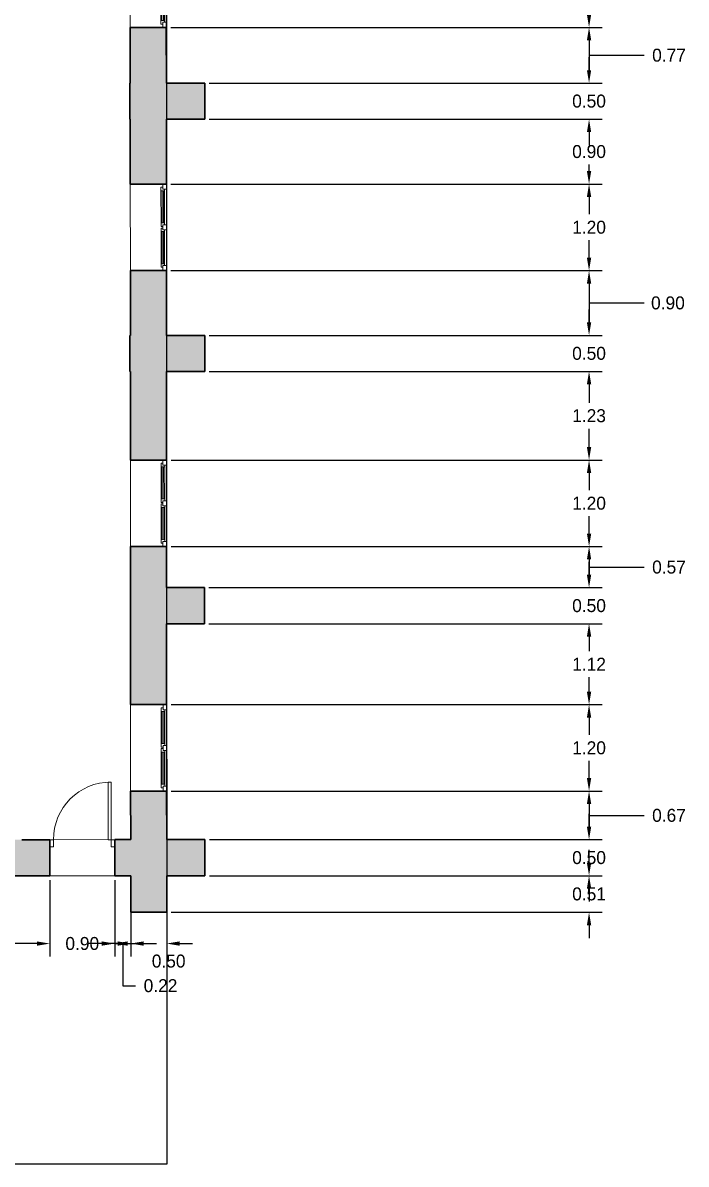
# Model space of a CAD drawing. Header units: metres. Extents: x -73.3 to -50.6, y 0.4 to 33.7.
# Drawn here: x -59.8 to -50.59, y 1.09 to 16.92 of the extents above; entities that cross this region are included whole.
import ezdxf

# ---------------------------------------------------------------- set-up
doc = ezdxf.new("R2010")
doc.units = ezdxf.units.M
doc.header["$MEASUREMENT"] = 0
doc.layers.add('ACOTACION', color=160, linetype='Continuous', lineweight=0)
doc.layers.add('Structural - Bearing_Pen_No__27', color=7, linetype='Continuous', lineweight=35)
for name, color, linetype in [('ARCHICAD Doors', 7, 'Continuous'), ('ARCHICAD Windows', 7, 'Continuous'), ('Structural - Bearing', 7, 'Continuous')]:
    doc.layers.add(name, color=color, linetype=linetype)
for name, color, linetype, lineweight, true_color in [('ARCHICAD Doors_Pen_No__3', 7, 'Continuous', 18, 0xff6600), ('ARCHICAD Windows_Pen_No__3', 7, 'Continuous', 18, 0xff6600), ('Structural - Bearing_Pen_No__160', 7, 'Continuous', 20, 0xb4a35c), ('Structural - Bearing_Pen_No__63', 7, 'Continuous', 18, 0xff9955)]:
    doc.layers.add(name, color=color, linetype=linetype, lineweight=lineweight, true_color=true_color)
doc.dimstyles.get("Standard").update_dxf_attribs({"dimtxt": 0.18, "dimasz": 0.18, "dimexe": 0.18, "dimexo": 0.0625, "dimgap": 0.09, "dimtad": 0, "dimtih": 1, "dimtoh": 1, "dimzin": 0, "dimdsep": 46, "dimtxsty": 'Standard', "dimcen": 0.09, "dimadec": 0, "dimazin": 0, "dimtfac": 1, "dimtofl": 0, "dimtmove": 0, "dimatfit": 3, "dimfxl": 1, "dimtolj": 1, "dimtzin": 0, "dimarcsym": 0})

# ---------------------------------------------------------------- blocks, each defined once
blk = doc.blocks.new('IFC Window - Double Panel - Vertical')
at = {"layer": 'ARCHICAD Windows_Pen_No__3', "color": 30, "linetype": 'Continuous', "lineweight": 18, "true_color": 0xff6600}
for p, q in [((-0.6, 0), (-0.53, 0)), ((-0.6, -0.05), (-0.6, 0)), ((-0.53, 0), (-0.53, -0.05)), ((-0.035, 0), (0.035, 0)), ((-0.035, -0.05), (-0.035, 0)), ((0.035, 0), (0.035, -0.05)), ((0.6, 0), (0.53, 0)), ((0.53, 0), (0.53, -0.05)), ((0.6, -0.05), (0.6, 0)), ((-0.53, -0.05), (-0.6, -0.05)), ((-0.53, -0.05), (-0.555, -0.05)), ((-0.555, -0.05), (-0.555, -0.075)), ((-0.555, -0.075), (-0.505, -0.075)), ((-0.505, -0.025), (-0.53, -0.025)), ((-0.53, -0.025), (-0.53, -0.05)), ((-0.505, -0.025), (-0.06, -0.025)), ((-0.505, -0.075), (-0.505, -0.025)), ((-0.505, -0.04), (-0.06, -0.04)), ((-0.505, -0.06), (-0.06, -0.06)), ((-0.505, -0.075), (-0.06, -0.075)), ((-0.06, -0.075), (-0.06, -0.025)), ((-0.06, -0.025), (-0.035, -0.025)), ((-0.01, -0.075), (-0.06, -0.075)), ((-0.035, -0.025), (-0.035, -0.05)), ((0.035, -0.05), (-0.035, -0.05)), ((-0.035, -0.05), (-0.01, -0.05)), ((-0.01, -0.05), (-0.01, -0.075)), ((0.035, -0.05), (0.01, -0.05)), ((0.01, -0.05), (0.01, -0.075)), ((0.01, -0.075), (0.06, -0.075)), ((0.06, -0.025), (0.035, -0.025)), ((0.035, -0.025), (0.035, -0.05)), ((0.06, -0.025), (0.505, -0.025)), ((0.06, -0.075), (0.06, -0.025)), ((0.06, -0.04), (0.505, -0.04)), ((0.06, -0.06), (0.505, -0.06)), ((0.06, -0.075), (0.505, -0.075)), ((0.505, -0.075), (0.505, -0.025)), ((0.505, -0.025), (0.53, -0.025)), ((0.555, -0.075), (0.505, -0.075)), ((0.53, -0.025), (0.53, -0.05)), ((0.53, -0.05), (0.6, -0.05)), ((0.53, -0.05), (0.555, -0.05)), ((0.555, -0.05), (0.555, -0.075))]:
    blk.add_line(p, q, dxfattribs=at)
blk = doc.blocks.new('Wall_9', base_point=(-57.815, 23.591))
at = {"layer": 'Structural - Bearing_Pen_No__160', "linetype": 'Continuous', "lineweight": 0, "true_color": 0x5a512e}
for points in [[(-57.812, 16.861), (-58.312, 16.861), (-58.311, 16.087), (-57.811, 16.087)], [(-57.811, 15.587), (-58.311, 15.587), (-58.311, 14.687), (-57.811, 14.687)], [(-57.81, 13.487), (-58.31, 13.487), (-58.31, 12.587), (-57.81, 12.587)], [(-57.809, 12.087), (-58.309, 12.087), (-58.309, 10.857), (-57.809, 10.858)], [(-57.808, 9.658), (-58.308, 9.657), (-58.307, 7.464), (-57.807, 7.464)], [(-57.807, 6.264), (-58.307, 6.264), (-58.306, 5.591), (-57.806, 5.591)], [(-57.806, 5.091), (-58.306, 5.091), (-58.306, 4.583), (-57.806, 4.583)]]:
    blk.add_hatch(color=59, dxfattribs=at).paths.add_polyline_path(points)
at = {"layer": 'Structural - Bearing_Pen_No__27', "color": 7, "linetype": 'Continuous', "lineweight": 35}
for p, q in [((-58.312, 16.861), (-57.812, 16.861)), ((-58.311, 14.687), (-57.811, 14.687)), ((-58.31, 13.487), (-57.81, 13.487)), ((-58.309, 10.857), (-57.809, 10.858)), ((-58.308, 9.657), (-57.808, 9.658)), ((-58.307, 7.464), (-57.807, 7.464)), ((-58.307, 6.264), (-57.807, 6.264))]:
    blk.add_line(p, q, dxfattribs=at)
at = {"layer": 'Structural - Bearing_Pen_No__27', "color": 7, "linetype": 'Continuous', "lineweight": 35, "flags": 128}
for points in [[(-58.312, 16.861), (-58.311, 16.087)], [(-57.811, 16.087), (-57.812, 16.861)], [(-58.311, 15.587), (-58.311, 14.687)], [(-57.811, 14.687), (-57.811, 15.587)], [(-58.31, 13.487), (-58.31, 12.587)], [(-57.81, 12.587), (-57.81, 13.487)], [(-58.309, 12.087), (-58.309, 10.857)], [(-57.809, 10.858), (-57.809, 12.087)], [(-58.308, 9.657), (-58.307, 7.464)], [(-57.808, 9.087), (-57.808, 9.658)], [(-57.807, 7.464), (-57.808, 8.587)], [(-58.307, 6.264), (-58.306, 5.591)], [(-57.806, 5.591), (-57.807, 6.264)], [(-58.306, 5.091), (-58.306, 4.583)], [(-57.806, 4.583), (-57.806, 5.091)], [(-58.306, 4.583), (-57.806, 4.583)]]:
    blk.add_lwpolyline(points, dxfattribs=at)
at = {"layer": 'Structural - Bearing_Pen_No__63', "color": 21, "linetype": 'Continuous', "lineweight": 18, "true_color": 0xff9955}
for p, q in [((-58.312, 18.061), (-58.312, 16.861)), ((-57.812, 16.861), (-57.812, 18.061)), ((-58.311, 14.687), (-58.31, 13.487)), ((-57.81, 13.487), (-57.811, 14.687)), ((-58.309, 10.857), (-58.308, 9.657)), ((-57.808, 9.658), (-57.809, 10.858)), ((-58.307, 7.464), (-58.307, 6.264)), ((-57.807, 6.264), (-57.807, 7.464))]:
    blk.add_line(p, q, dxfattribs=at)
at = {"layer": 'ARCHICAD Windows', "color": 21, "linetype": 'Continuous', "lineweight": 18, "true_color": 0xff9955, "rotation": 270.0276724350474}
for p in [(-57.812, 17.461), (-57.808, 10.258)]:
    blk.add_blockref('IFC Window - Double Panel - Vertical', p, dxfattribs=at)
at = {"layer": 'ARCHICAD Windows', "color": 21, "linetype": 'Continuous', "lineweight": 18, "true_color": 0xff9955, "xscale": -1, "rotation": 270.0276724350474}
for p in [(-57.81, 14.087), (-57.807, 6.864)]:
    blk.add_blockref('IFC Window - Double Panel - Vertical', p, dxfattribs=at)
blk = doc.blocks.new('IFC Door - Single Swing')
at = {"layer": 'ARCHICAD Doors_Pen_No__3', "color": 30, "linetype": 'Continuous', "lineweight": 18, "true_color": 0xff6600}
for p, q in [((0.4, 0.8), (0.36, 0.8)), ((0.36, 0.8), (0.36, 0)), ((0.4, 0), (0.4, 0.8)), ((-0.45, 0), (-0.4, 0)), ((-0.4, -0.1), (-0.4, 0)), ((0.36, 0), (0.4, 0)), ((0.45, 0), (0.4, 0)), ((0.4, -0.1), (0.4, 0)), ((-0.45, -0.1), (-0.4, -0.1)), ((0.45, -0.1), (0.4, -0.1))]:
    blk.add_line(p, q, dxfattribs=at)
blk.add_arc((0.4, 0), 0.8, 90, 180, dxfattribs=at)
blk = doc.blocks.new('Wall_10', base_point=(-57.276, 5.091))
at = {"layer": 'Structural - Bearing_Pen_No__160', "linetype": 'Continuous', "lineweight": 0, "true_color": 0x5a512e}
for points in [[(-65.806, 5.087), (-65.806, 5.587), (-66.307, 5.587), (-66.306, 5.087)], [(-59.428, 5.09), (-59.428, 5.59), (-65.306, 5.587), (-65.306, 5.087)], [(-57.276, 5.091), (-57.277, 5.591), (-58.528, 5.591), (-58.528, 5.091)]]:
    blk.add_hatch(color=59, dxfattribs=at).paths.add_polyline_path(points)
at = {"layer": 'Structural - Bearing_Pen_No__27', "color": 7, "linetype": 'Continuous', "lineweight": 35}
for p, q in [((-59.428, 5.59), (-59.428, 5.09)), ((-58.528, 5.591), (-58.528, 5.091))]:
    blk.add_line(p, q, dxfattribs=at)
at = {"layer": 'Structural - Bearing_Pen_No__27', "color": 7, "linetype": 'Continuous', "lineweight": 35, "flags": 128}
for points in [[(-65.806, 5.587), (-66.307, 5.587)], [(-66.307, 5.587), (-66.306, 5.087)], [(-60.319, 5.59), (-65.306, 5.587)], [(-59.428, 5.59), (-59.819, 5.59)], [(-58.306, 5.591), (-58.528, 5.591)], [(-57.277, 5.591), (-57.806, 5.591)], [(-57.276, 5.091), (-57.277, 5.591)], [(-66.306, 5.087), (-65.806, 5.087)], [(-65.306, 5.087), (-62.291, 5.089)], [(-61.791, 5.089), (-59.428, 5.09)], [(-58.528, 5.091), (-58.306, 5.091)], [(-57.806, 5.091), (-57.276, 5.091)]]:
    blk.add_lwpolyline(points, dxfattribs=at)
at = {"layer": 'Structural - Bearing_Pen_No__63', "color": 21, "linetype": 'Continuous', "lineweight": 18, "true_color": 0xff9955}
for p, q in [((-58.528, 5.591), (-59.428, 5.59)), ((-59.428, 5.09), (-58.528, 5.091))]:
    blk.add_line(p, q, dxfattribs=at)
at = {"layer": 'ARCHICAD Doors', "color": 21, "linetype": 'Continuous', "lineweight": 18, "true_color": 0xff9955, "rotation": 0.02767243504689279}
blk.add_blockref('IFC Door - Single Swing', (-58.978, 5.59), dxfattribs=at)
blk = doc.blocks.new('Wall_12', base_point=(-57.278, 12.087))
at = {"layer": 'Structural - Bearing_Pen_No__160', "linetype": 'Continuous', "lineweight": 0, "true_color": 0x5a512e}
blk.add_hatch(color=59, dxfattribs=at).paths.add_polyline_path([(-57.278, 12.587), (-58.319, 12.587), (-58.319, 12.087), (-57.278, 12.087)])
at = {"layer": 'Structural - Bearing_Pen_No__27', "color": 7, "linetype": 'Continuous', "lineweight": 35, "flags": 128}
for points in [[(-58.31, 12.587), (-58.319, 12.587)], [(-58.319, 12.587), (-58.319, 12.087)], [(-57.278, 12.587), (-57.81, 12.587)], [(-57.278, 12.087), (-57.278, 12.587)], [(-58.319, 12.087), (-58.309, 12.087)], [(-57.809, 12.087), (-57.278, 12.087)]]:
    blk.add_lwpolyline(points, dxfattribs=at)
blk = doc.blocks.new('Wall_13', base_point=(-57.278, 15.587))
at = {"layer": 'Structural - Bearing_Pen_No__160', "linetype": 'Continuous', "lineweight": 0, "true_color": 0x5a512e}
blk.add_hatch(color=59, dxfattribs=at).paths.add_polyline_path([(-57.278, 16.087), (-58.319, 16.087), (-58.319, 15.587), (-57.278, 15.587)])
at = {"layer": 'Structural - Bearing_Pen_No__27', "color": 7, "linetype": 'Continuous', "lineweight": 35, "flags": 128}
for points in [[(-58.311, 16.087), (-58.319, 16.087)], [(-58.319, 16.087), (-58.319, 15.587)], [(-57.278, 16.087), (-57.811, 16.087)], [(-57.278, 15.587), (-57.278, 16.087)], [(-58.319, 15.587), (-58.311, 15.587)], [(-57.811, 15.587), (-57.278, 15.587)]]:
    blk.add_lwpolyline(points, dxfattribs=at)
blk = doc.blocks.new('Wall_22', base_point=(-57.282, 8.587))
at = {"layer": 'Structural - Bearing_Pen_No__160', "linetype": 'Continuous', "lineweight": 0, "true_color": 0x5a512e}
blk.add_hatch(color=59, dxfattribs=at).paths.add_polyline_path([(-57.282, 9.087), (-57.808, 9.087), (-57.808, 8.587), (-57.282, 8.587)])
at = {"layer": 'Structural - Bearing_Pen_No__27', "color": 7, "linetype": 'Continuous', "lineweight": 35, "flags": 128}
for points in [[(-57.282, 9.087), (-57.808, 9.087)], [(-57.282, 8.587), (-57.282, 9.087)], [(-57.808, 8.587), (-57.282, 8.587)]]:
    blk.add_lwpolyline(points, dxfattribs=at)
blk = doc.blocks.new('*D104')
at = {"layer": 'ACOTACION', "color": 0, "lineweight": -2, "transparency": 16777216}
for p, q in [((-57.75, 18.061), (-51.763, 18.061)), ((-51.943, 17.881), (-51.943, 17.641)), ((-51.943, 17.041), (-51.943, 17.281)), ((-57.749, 16.861), (-51.763, 16.861))]:
    blk.add_line(p, q, dxfattribs=at)
at = {"layer": 'ACOTACION', "color": 0, "transparency": 16777216}
for points in [[(-51.973, 17.881), (-51.913, 17.881), (-51.943, 18.061)], [(-51.973, 17.041), (-51.913, 17.041), (-51.943, 16.861)]]:
    blk.add_solid(points, dxfattribs=at)
at = {"layer": 'Defpoints', "color": 0, "transparency": 16777216}
for p in [(-57.812, 18.061), (-57.812, 16.861), (-51.943, 16.861)]:
    blk.add_point(p, dxfattribs=at)
at = {"layer": 'ACOTACION', "color": 0, "transparency": 16777216, "insert": (-51.943, 17.461), "char_height": 0.18, "attachment_point": 5}
blk.add_mtext('\\A1;1.20', dxfattribs=at)
blk = doc.blocks.new('*D105')
at = {"layer": 'ACOTACION', "color": 0, "lineweight": -2, "transparency": 16777216}
for p, q in [((-57.749, 16.861), (-51.763, 16.861)), ((-51.943, 16.681), (-51.943, 16.267)), ((-51.943, 16.474), (-51.358, 16.474)), ((-51.358, 16.474), (-51.178, 16.474)), ((-57.216, 16.087), (-51.763, 16.087))]:
    blk.add_line(p, q, dxfattribs=at)
at = {"layer": 'ACOTACION', "color": 0, "transparency": 16777216}
for points in [[(-51.973, 16.681), (-51.913, 16.681), (-51.943, 16.861)], [(-51.973, 16.267), (-51.913, 16.267), (-51.943, 16.087)]]:
    blk.add_solid(points, dxfattribs=at)
at = {"layer": 'Defpoints', "color": 0, "transparency": 16777216}
for p in [(-57.812, 16.861), (-57.278, 16.087), (-51.943, 16.087)]:
    blk.add_point(p, dxfattribs=at)
at = {"layer": 'ACOTACION', "color": 0, "transparency": 16777216, "insert": (-50.833, 16.474), "char_height": 0.18, "attachment_point": 5}
blk.add_mtext('\\A1;0.77', dxfattribs=at)
blk = doc.blocks.new('*D106')
at = {"layer": 'ACOTACION', "color": 0, "lineweight": -2, "transparency": 16777216}
for p, q in [((-51.943, 16.267), (-51.943, 16.447)), ((-57.216, 16.087), (-51.763, 16.087)), ((-57.216, 15.587), (-51.763, 15.587)), ((-51.943, 15.407), (-51.943, 15.227))]:
    blk.add_line(p, q, dxfattribs=at)
at = {"layer": 'ACOTACION', "color": 0, "transparency": 16777216}
for points in [[(-51.973, 16.267), (-51.913, 16.267), (-51.943, 16.087)], [(-51.973, 15.407), (-51.913, 15.407), (-51.943, 15.587)]]:
    blk.add_solid(points, dxfattribs=at)
at = {"layer": 'Defpoints', "color": 0, "transparency": 16777216}
for p in [(-57.278, 16.087), (-57.278, 15.587), (-51.943, 15.587)]:
    blk.add_point(p, dxfattribs=at)
at = {"layer": 'ACOTACION', "color": 0, "transparency": 16777216, "insert": (-51.943, 15.837), "char_height": 0.18, "attachment_point": 5}
blk.add_mtext('\\A1;0.50', dxfattribs=at)
blk = doc.blocks.new('*D107')
at = {"layer": 'ACOTACION', "color": 0, "lineweight": -2, "transparency": 16777216}
for p, q in [((-57.216, 15.587), (-51.763, 15.587)), ((-51.943, 15.407), (-51.943, 15.317)), ((-51.943, 14.867), (-51.943, 14.957)), ((-57.748, 14.687), (-51.763, 14.687))]:
    blk.add_line(p, q, dxfattribs=at)
at = {"layer": 'ACOTACION', "color": 0, "transparency": 16777216}
for points in [[(-51.973, 15.407), (-51.913, 15.407), (-51.943, 15.587)], [(-51.973, 14.867), (-51.913, 14.867), (-51.943, 14.687)]]:
    blk.add_solid(points, dxfattribs=at)
at = {"layer": 'Defpoints', "color": 0, "transparency": 16777216}
for p in [(-57.278, 15.587), (-57.811, 14.687), (-51.943, 14.687)]:
    blk.add_point(p, dxfattribs=at)
at = {"layer": 'ACOTACION', "color": 0, "transparency": 16777216, "insert": (-51.943, 15.137), "char_height": 0.18, "attachment_point": 5}
blk.add_mtext('\\A1;0.90', dxfattribs=at)
blk = doc.blocks.new('*D108')
at = {"layer": 'ACOTACION', "color": 0, "lineweight": -2, "transparency": 16777216}
for p, q in [((-57.748, 14.687), (-51.763, 14.687)), ((-51.943, 14.507), (-51.943, 14.267)), ((-51.943, 13.667), (-51.943, 13.907)), ((-57.748, 13.487), (-51.763, 13.487))]:
    blk.add_line(p, q, dxfattribs=at)
at = {"layer": 'ACOTACION', "color": 0, "transparency": 16777216}
for points in [[(-51.973, 14.507), (-51.913, 14.507), (-51.943, 14.687)], [(-51.973, 13.667), (-51.913, 13.667), (-51.943, 13.487)]]:
    blk.add_solid(points, dxfattribs=at)
at = {"layer": 'Defpoints', "color": 0, "transparency": 16777216}
for p in [(-57.811, 14.687), (-57.81, 13.487), (-51.943, 13.487)]:
    blk.add_point(p, dxfattribs=at)
at = {"layer": 'ACOTACION', "color": 0, "transparency": 16777216, "insert": (-51.943, 14.087), "char_height": 0.18, "attachment_point": 5}
blk.add_mtext('\\A1;1.20', dxfattribs=at)
blk = doc.blocks.new('*D109')
at = {"layer": 'ACOTACION', "color": 0, "lineweight": -2, "transparency": 16777216}
for p, q in [((-57.748, 13.487), (-51.763, 13.487)), ((-51.943, 13.307), (-51.943, 12.767)), ((-51.943, 13.037), (-51.358, 13.037)), ((-51.358, 13.037), (-51.178, 13.037)), ((-57.216, 12.587), (-51.763, 12.587))]:
    blk.add_line(p, q, dxfattribs=at)
at = {"layer": 'ACOTACION', "color": 0, "transparency": 16777216}
for points in [[(-51.973, 13.307), (-51.913, 13.307), (-51.943, 13.487)], [(-51.973, 12.767), (-51.913, 12.767), (-51.943, 12.587)]]:
    blk.add_solid(points, dxfattribs=at)
at = {"layer": 'Defpoints', "color": 0, "transparency": 16777216}
for p in [(-57.81, 13.487), (-57.278, 12.587), (-51.943, 12.587)]:
    blk.add_point(p, dxfattribs=at)
at = {"layer": 'ACOTACION', "color": 0, "transparency": 16777216, "insert": (-50.848, 13.037), "char_height": 0.18, "attachment_point": 5}
blk.add_mtext('\\A1;0.90', dxfattribs=at)
blk = doc.blocks.new('*D110')
at = {"layer": 'ACOTACION', "color": 0, "lineweight": -2, "transparency": 16777216}
for p, q in [((-51.943, 12.767), (-51.943, 12.947)), ((-57.216, 12.587), (-51.763, 12.587)), ((-57.216, 12.087), (-51.763, 12.087)), ((-51.943, 11.907), (-51.943, 11.727))]:
    blk.add_line(p, q, dxfattribs=at)
at = {"layer": 'ACOTACION', "color": 0, "transparency": 16777216}
for points in [[(-51.973, 12.767), (-51.913, 12.767), (-51.943, 12.587)], [(-51.973, 11.907), (-51.913, 11.907), (-51.943, 12.087)]]:
    blk.add_solid(points, dxfattribs=at)
at = {"layer": 'Defpoints', "color": 0, "transparency": 16777216}
for p in [(-57.278, 12.587), (-57.278, 12.087), (-51.943, 12.087)]:
    blk.add_point(p, dxfattribs=at)
at = {"layer": 'ACOTACION', "color": 0, "transparency": 16777216, "insert": (-51.943, 12.337), "char_height": 0.18, "attachment_point": 5}
blk.add_mtext('\\A1;0.50', dxfattribs=at)
blk = doc.blocks.new('*D111')
at = {"layer": 'ACOTACION', "color": 0, "lineweight": -2, "transparency": 16777216}
for p, q in [((-57.216, 12.087), (-51.763, 12.087)), ((-51.943, 11.907), (-51.943, 11.652)), ((-51.943, 11.038), (-51.943, 11.292)), ((-57.746, 10.858), (-51.763, 10.858))]:
    blk.add_line(p, q, dxfattribs=at)
at = {"layer": 'ACOTACION', "color": 0, "transparency": 16777216}
for points in [[(-51.973, 11.907), (-51.913, 11.907), (-51.943, 12.087)], [(-51.973, 11.038), (-51.913, 11.038), (-51.943, 10.858)]]:
    blk.add_solid(points, dxfattribs=at)
at = {"layer": 'Defpoints', "color": 0, "transparency": 16777216}
for p in [(-57.278, 12.087), (-57.809, 10.858), (-51.943, 10.858)]:
    blk.add_point(p, dxfattribs=at)
at = {"layer": 'ACOTACION', "color": 0, "transparency": 16777216, "insert": (-51.943, 11.472), "char_height": 0.18, "attachment_point": 5}
blk.add_mtext('\\A1;1.23', dxfattribs=at)
blk = doc.blocks.new('*D112')
at = {"layer": 'ACOTACION', "color": 0, "lineweight": -2, "transparency": 16777216}
for p, q in [((-57.746, 10.858), (-51.763, 10.858)), ((-51.943, 10.678), (-51.943, 10.438)), ((-51.943, 9.838), (-51.943, 10.078)), ((-57.746, 9.658), (-51.763, 9.658))]:
    blk.add_line(p, q, dxfattribs=at)
at = {"layer": 'ACOTACION', "color": 0, "transparency": 16777216}
for points in [[(-51.973, 10.678), (-51.913, 10.678), (-51.943, 10.858)], [(-51.973, 9.838), (-51.913, 9.838), (-51.943, 9.658)]]:
    blk.add_solid(points, dxfattribs=at)
at = {"layer": 'Defpoints', "color": 0, "transparency": 16777216}
for p in [(-57.809, 10.858), (-57.808, 9.658), (-51.943, 9.658)]:
    blk.add_point(p, dxfattribs=at)
at = {"layer": 'ACOTACION', "color": 0, "transparency": 16777216, "insert": (-51.943, 10.258), "char_height": 0.18, "attachment_point": 5}
blk.add_mtext('\\A1;1.20', dxfattribs=at)
blk = doc.blocks.new('*D113')
at = {"layer": 'ACOTACION', "color": 0, "lineweight": -2, "transparency": 16777216}
for p, q in [((-57.746, 9.658), (-51.763, 9.658)), ((-51.943, 9.478), (-51.943, 9.267)), ((-51.943, 9.372), (-51.358, 9.372)), ((-51.358, 9.372), (-51.178, 9.372)), ((-57.219, 9.087), (-51.763, 9.087))]:
    blk.add_line(p, q, dxfattribs=at)
at = {"layer": 'ACOTACION', "color": 0, "transparency": 16777216}
for points in [[(-51.973, 9.478), (-51.913, 9.478), (-51.943, 9.658)], [(-51.973, 9.267), (-51.913, 9.267), (-51.943, 9.087)]]:
    blk.add_solid(points, dxfattribs=at)
at = {"layer": 'Defpoints', "color": 0, "transparency": 16777216}
for p in [(-57.808, 9.658), (-57.282, 9.087), (-51.943, 9.087)]:
    blk.add_point(p, dxfattribs=at)
at = {"layer": 'ACOTACION', "color": 0, "transparency": 16777216, "insert": (-50.833, 9.372), "char_height": 0.18, "attachment_point": 5}
blk.add_mtext('\\A1;0.57', dxfattribs=at)
blk = doc.blocks.new('*D114')
at = {"layer": 'ACOTACION', "color": 0, "lineweight": -2, "transparency": 16777216}
for p, q in [((-51.943, 9.267), (-51.943, 9.447)), ((-57.219, 9.087), (-51.763, 9.087)), ((-57.219, 8.587), (-51.763, 8.587)), ((-51.943, 8.407), (-51.943, 8.227))]:
    blk.add_line(p, q, dxfattribs=at)
at = {"layer": 'ACOTACION', "color": 0, "transparency": 16777216}
for points in [[(-51.973, 9.267), (-51.913, 9.267), (-51.943, 9.087)], [(-51.973, 8.407), (-51.913, 8.407), (-51.943, 8.587)]]:
    blk.add_solid(points, dxfattribs=at)
at = {"layer": 'Defpoints', "color": 0, "transparency": 16777216}
for p in [(-57.282, 9.087), (-57.282, 8.587), (-51.943, 8.587)]:
    blk.add_point(p, dxfattribs=at)
at = {"layer": 'ACOTACION', "color": 0, "transparency": 16777216, "insert": (-51.943, 8.837), "char_height": 0.18, "attachment_point": 5}
blk.add_mtext('\\A1;0.50', dxfattribs=at)
blk = doc.blocks.new('*D115')
at = {"layer": 'ACOTACION', "color": 0, "lineweight": -2, "transparency": 16777216}
for p, q in [((-57.219, 8.587), (-51.763, 8.587)), ((-51.943, 8.407), (-51.943, 8.205)), ((-51.943, 7.644), (-51.943, 7.845)), ((-57.745, 7.464), (-51.763, 7.464))]:
    blk.add_line(p, q, dxfattribs=at)
at = {"layer": 'ACOTACION', "color": 0, "transparency": 16777216}
for points in [[(-51.973, 8.407), (-51.913, 8.407), (-51.943, 8.587)], [(-51.973, 7.644), (-51.913, 7.644), (-51.943, 7.464)]]:
    blk.add_solid(points, dxfattribs=at)
at = {"layer": 'Defpoints', "color": 0, "transparency": 16777216}
for p in [(-57.282, 8.587), (-57.807, 7.464), (-51.943, 7.464)]:
    blk.add_point(p, dxfattribs=at)
at = {"layer": 'ACOTACION', "color": 0, "transparency": 16777216, "insert": (-51.943, 8.025), "char_height": 0.18, "attachment_point": 5}
blk.add_mtext('\\A1;1.12', dxfattribs=at)
blk = doc.blocks.new('*D116')
at = {"layer": 'ACOTACION', "color": 0, "lineweight": -2, "transparency": 16777216}
for p, q in [((-57.745, 7.464), (-51.763, 7.464)), ((-51.943, 7.284), (-51.943, 7.044)), ((-51.943, 6.444), (-51.943, 6.684)), ((-57.744, 6.264), (-51.763, 6.264))]:
    blk.add_line(p, q, dxfattribs=at)
at = {"layer": 'ACOTACION', "color": 0, "transparency": 16777216}
for points in [[(-51.973, 7.284), (-51.913, 7.284), (-51.943, 7.464)], [(-51.973, 6.444), (-51.913, 6.444), (-51.943, 6.264)]]:
    blk.add_solid(points, dxfattribs=at)
at = {"layer": 'Defpoints', "color": 0, "transparency": 16777216}
for p in [(-57.807, 7.464), (-57.807, 6.264), (-51.943, 6.264)]:
    blk.add_point(p, dxfattribs=at)
at = {"layer": 'ACOTACION', "color": 0, "transparency": 16777216, "insert": (-51.943, 6.864), "char_height": 0.18, "attachment_point": 5}
blk.add_mtext('\\A1;1.20', dxfattribs=at)
blk = doc.blocks.new('*D117')
at = {"layer": 'ACOTACION', "color": 0, "lineweight": -2, "transparency": 16777216}
for p, q in [((-57.744, 6.264), (-51.763, 6.264)), ((-51.943, 6.084), (-51.943, 5.771)), ((-51.943, 5.927), (-51.358, 5.927)), ((-51.358, 5.927), (-51.178, 5.927)), ((-57.214, 5.591), (-51.763, 5.591))]:
    blk.add_line(p, q, dxfattribs=at)
at = {"layer": 'ACOTACION', "color": 0, "transparency": 16777216}
for points in [[(-51.973, 6.084), (-51.913, 6.084), (-51.943, 6.264)], [(-51.973, 5.771), (-51.913, 5.771), (-51.943, 5.591)]]:
    blk.add_solid(points, dxfattribs=at)
at = {"layer": 'Defpoints', "color": 0, "transparency": 16777216}
for p in [(-57.807, 6.264), (-57.277, 5.591), (-51.943, 5.591)]:
    blk.add_point(p, dxfattribs=at)
at = {"layer": 'ACOTACION', "color": 0, "transparency": 16777216, "insert": (-50.833, 5.927), "char_height": 0.18, "attachment_point": 5}
blk.add_mtext('\\A1;0.67', dxfattribs=at)
blk = doc.blocks.new('*D118')
at = {"layer": 'ACOTACION', "color": 0, "lineweight": -2, "transparency": 16777216}
for p, q in [((-51.943, 5.771), (-51.943, 5.951)), ((-57.214, 5.591), (-51.763, 5.591)), ((-57.214, 5.091), (-51.763, 5.091)), ((-51.943, 4.911), (-51.943, 4.731))]:
    blk.add_line(p, q, dxfattribs=at)
at = {"layer": 'ACOTACION', "color": 0, "transparency": 16777216}
for points in [[(-51.973, 5.771), (-51.913, 5.771), (-51.943, 5.591)], [(-51.973, 4.911), (-51.913, 4.911), (-51.943, 5.091)]]:
    blk.add_solid(points, dxfattribs=at)
at = {"layer": 'Defpoints', "color": 0, "transparency": 16777216}
for p in [(-57.277, 5.591), (-57.276, 5.091), (-51.943, 5.091)]:
    blk.add_point(p, dxfattribs=at)
at = {"layer": 'ACOTACION', "color": 0, "transparency": 16777216, "insert": (-51.943, 5.341), "char_height": 0.18, "attachment_point": 5}
blk.add_mtext('\\A1;0.50', dxfattribs=at)
blk = doc.blocks.new('*D119')
at = {"layer": 'ACOTACION', "color": 0, "lineweight": -2, "transparency": 16777216}
for p, q in [((-51.943, 5.271), (-51.943, 5.451)), ((-57.214, 5.091), (-51.763, 5.091)), ((-57.743, 4.583), (-51.763, 4.583)), ((-51.943, 4.403), (-51.943, 4.223))]:
    blk.add_line(p, q, dxfattribs=at)
at = {"layer": 'ACOTACION', "color": 0, "transparency": 16777216}
for points in [[(-51.973, 5.271), (-51.913, 5.271), (-51.943, 5.091)], [(-51.973, 4.403), (-51.913, 4.403), (-51.943, 4.583)]]:
    blk.add_solid(points, dxfattribs=at)
at = {"layer": 'Defpoints', "color": 0, "transparency": 16777216}
for p in [(-57.276, 5.091), (-57.806, 4.583), (-51.943, 4.583)]:
    blk.add_point(p, dxfattribs=at)
at = {"layer": 'ACOTACION', "color": 0, "transparency": 16777216, "insert": (-51.943, 4.837), "char_height": 0.18, "attachment_point": 5}
blk.add_mtext('\\A1;0.51', dxfattribs=at)
blk = doc.blocks.new('*D120')
at = {"layer": 'ACOTACION', "color": 0, "lineweight": -2, "transparency": 16777216}
for p, q in [((-61.791, 5.026), (-61.791, 3.969)), ((-59.428, 5.028), (-59.428, 3.969)), ((-61.611, 4.149), (-60.97, 4.149)), ((-59.608, 4.149), (-60.25, 4.149))]:
    blk.add_line(p, q, dxfattribs=at)
at = {"layer": 'ACOTACION', "color": 0, "transparency": 16777216}
for points in [[(-61.611, 4.179), (-61.611, 4.119), (-61.791, 4.149)], [(-59.608, 4.179), (-59.608, 4.119), (-59.428, 4.149)]]:
    blk.add_solid(points, dxfattribs=at)
at = {"layer": 'Defpoints', "color": 0, "transparency": 16777216}
for p in [(-61.791, 5.089), (-59.428, 5.09), (-59.428, 4.149)]:
    blk.add_point(p, dxfattribs=at)
at = {"layer": 'ACOTACION', "color": 0, "transparency": 16777216, "insert": (-60.61, 4.149), "char_height": 0.18, "attachment_point": 5}
blk.add_mtext('\\A1;2.36', dxfattribs=at)
blk = doc.blocks.new('*D121')
at = {"layer": 'ACOTACION', "color": 0, "lineweight": -2, "transparency": 16777216}
for p, q in [((-59.428, 5.028), (-59.428, 3.969)), ((-58.528, 5.028), (-58.528, 3.969)), ((-59.608, 4.149), (-59.788, 4.149)), ((-58.348, 4.149), (-58.168, 4.149))]:
    blk.add_line(p, q, dxfattribs=at)
at = {"layer": 'ACOTACION', "color": 0, "transparency": 16777216}
for points in [[(-59.608, 4.179), (-59.608, 4.119), (-59.428, 4.149)], [(-58.348, 4.179), (-58.348, 4.119), (-58.528, 4.149)]]:
    blk.add_solid(points, dxfattribs=at)
at = {"layer": 'Defpoints', "color": 0, "transparency": 16777216}
for p in [(-59.428, 5.09), (-58.528, 5.091), (-58.528, 4.149)]:
    blk.add_point(p, dxfattribs=at)
at = {"layer": 'ACOTACION', "color": 0, "transparency": 16777216, "insert": (-58.978, 4.149), "char_height": 0.18, "attachment_point": 5}
blk.add_mtext('\\A1;0.90', dxfattribs=at)
blk = doc.blocks.new('*D122')
at = {"layer": 'ACOTACION', "color": 0, "lineweight": -2, "transparency": 16777216}
for p, q in [((-58.528, 5.028), (-58.528, 3.969)), ((-58.306, 5.028), (-58.306, 3.969)), ((-58.708, 4.149), (-58.888, 4.149)), ((-58.528, 4.149), (-58.306, 4.149)), ((-58.417, 4.149), (-58.417, 3.564)), ((-58.126, 4.149), (-57.946, 4.149)), ((-58.417, 3.564), (-58.237, 3.564))]:
    blk.add_line(p, q, dxfattribs=at)
at = {"layer": 'ACOTACION', "color": 0, "transparency": 16777216}
for points in [[(-58.708, 4.179), (-58.708, 4.119), (-58.528, 4.149)], [(-58.126, 4.179), (-58.126, 4.119), (-58.306, 4.149)]]:
    blk.add_solid(points, dxfattribs=at)
at = {"layer": 'Defpoints', "color": 0, "transparency": 16777216}
for p in [(-58.528, 5.091), (-58.306, 5.091), (-58.306, 4.149)]:
    blk.add_point(p, dxfattribs=at)
at = {"layer": 'ACOTACION', "color": 0, "transparency": 16777216, "insert": (-57.892, 3.564), "char_height": 0.18, "attachment_point": 5}
blk.add_mtext('\\A1;0.22', dxfattribs=at)
blk = doc.blocks.new('*D123')
at = {"layer": 'ACOTACION', "color": 0, "lineweight": -2, "transparency": 16777216}
for p, q in [((-58.306, 5.028), (-58.306, 3.969)), ((-57.806, 4.521), (-57.806, 3.969)), ((-58.486, 4.149), (-58.666, 4.149)), ((-57.626, 4.149), (-57.446, 4.149))]:
    blk.add_line(p, q, dxfattribs=at)
at = {"layer": 'ACOTACION', "color": 0, "transparency": 16777216}
for points in [[(-58.486, 4.179), (-58.486, 4.119), (-58.306, 4.149)], [(-57.626, 4.179), (-57.626, 4.119), (-57.806, 4.149)]]:
    blk.add_solid(points, dxfattribs=at)
at = {"layer": 'Defpoints', "color": 0, "transparency": 16777216}
for p in [(-58.306, 5.091), (-57.806, 4.583), (-57.806, 4.149)]:
    blk.add_point(p, dxfattribs=at)
at = {"layer": 'ACOTACION', "color": 0, "transparency": 16777216, "insert": (-57.779, 3.905), "char_height": 0.18, "attachment_point": 5}
blk.add_mtext('\\A1;0.50', dxfattribs=at)

msp = doc.modelspace()

# ---------------------------------------------------------------- linework, layer by layer
msp.add_lwpolyline([(-71.819, 31.591), (-53.319, 31.591), (-53.319, 23.591), (-57.815, 23.589), (-57.806, 1.088), (-61.791, 1.088), (-61.79, 1.089), (-65.806, 1.089), (-65.806, 23.567), (-71.819, 23.567)], close=True)

# ---------------------------------------------------------------- block references
at = {"layer": 'Structural - Bearing', "color": 7, "lineweight": 35}
for name, p in [('Wall_9', (-57.815, 23.591)), ('Wall_13', (-57.278, 15.587)), ('Wall_12', (-57.278, 12.087)), ('Wall_22', (-57.282, 8.587)), ('Wall_10', (-57.276, 5.091))]:
    msp.add_blockref(name, p, dxfattribs=at)

# ---------------------------------------------------------------- dimensions: what is measured, and where the dimension line sits
at = {"layer": 'ACOTACION'}
for base, p1, p2, picture, middle in [((-51.943, 16.861), (-57.812, 18.061), (-57.812, 16.861), '*D104', (-51.943, 17.461)), ((-51.943, 16.087), (-57.812, 16.861), (-57.278, 16.087), '*D105', (-51.088, 16.474)), ((-51.943, 15.587), (-57.278, 16.087), (-57.278, 15.587), '*D106', (-51.943, 15.837)), ((-51.943, 14.687), (-57.278, 15.587), (-57.811, 14.687), '*D107', (-51.943, 15.137)), ((-51.943, 13.487), (-57.811, 14.687), (-57.81, 13.487), '*D108', (-51.943, 14.087)), ((-51.943, 12.587), (-57.81, 13.487), (-57.278, 12.587), '*D109', (-51.088, 13.037)), ((-51.943, 12.087), (-57.278, 12.587), (-57.278, 12.087), '*D110', (-51.943, 12.337)), ((-51.943, 10.858), (-57.278, 12.087), (-57.809, 10.858), '*D111', (-51.943, 11.472)), ((-51.943, 9.658), (-57.809, 10.858), (-57.808, 9.658), '*D112', (-51.943, 10.258)), ((-51.943, 9.087), (-57.808, 9.658), (-57.282, 9.087), '*D113', (-51.088, 9.372)), ((-51.943, 8.587), (-57.282, 9.087), (-57.282, 8.587), '*D114', (-51.943, 8.837)), ((-51.943, 7.464), (-57.282, 8.587), (-57.807, 7.464), '*D115', (-51.943, 8.025)), ((-51.943, 6.264), (-57.807, 7.464), (-57.807, 6.264), '*D116', (-51.943, 6.864)), ((-51.943, 5.591), (-57.807, 6.264), (-57.277, 5.591), '*D117', (-51.088, 5.927)), ((-51.943, 5.091), (-57.277, 5.591), (-57.276, 5.091), '*D118', (-51.943, 5.341)), ((-51.943, 4.583), (-57.276, 5.091), (-57.806, 4.583), '*D119', (-51.943, 4.837))]:
    dim = msp.add_linear_dim(base=base, p1=p1, p2=p2, angle=90, dimstyle='Standard', override={"dimtmove": 1}, dxfattribs=at)
    dim.commit()
    dim.dimension.update_dxf_attribs({"geometry": picture, "text_midpoint": middle})
for base, p1, p2, picture, middle in [((-59.428, 4.149), (-61.791, 5.089), (-59.428, 5.09), '*D120', (-60.61, 4.149)), ((-58.528, 4.149), (-59.428, 5.09), (-58.528, 5.091), '*D121', (-58.978, 4.149)), ((-58.306, 4.149), (-58.528, 5.091), (-58.306, 5.091), '*D122', (-58.147, 3.564))]:
    dim = msp.add_linear_dim(base=base, p1=p1, p2=p2, dimstyle='Standard', override={"dimtmove": 1}, dxfattribs=at)
    dim.commit()
    dim.dimension.update_dxf_attribs({"geometry": picture, "text_midpoint": middle})
dim = msp.add_linear_dim(base=(-57.806, 4.149), p1=(-58.306, 5.091), p2=(-57.806, 4.583), dimstyle='Standard', override={"dimtmove": 1}, dxfattribs=at)
dim.commit()
dim.dimension.update_dxf_attribs({"geometry": '*D123', "text_midpoint": (-57.779, 3.905), "dimtype": 160})

doc.saveas('drawing.dxf')
